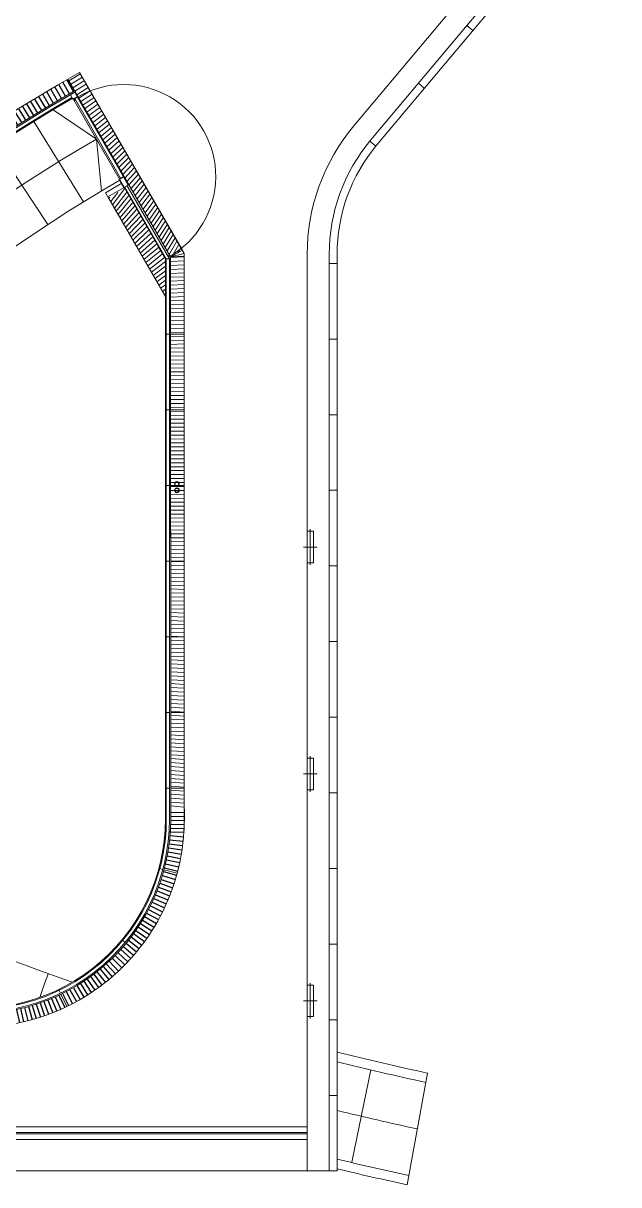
# Model space of a CAD drawing. Header units: millimetres. Extents: x 834140250 to 834644390, y 817877047 to 817987022.
# Drawn here: x 834248626 to 834258078, y 817907256 to 817925686 of the extents above; entities that cross this region are included whole.
import ezdxf

# ---------------------------------------------------------------- set-up
doc = ezdxf.new("R2010")
doc.units = ezdxf.units.MM
doc.header["$LTSCALE"] = 1000
doc.header["$MEASUREMENT"] = 0
for name, color, linetype in [('VPA040_Text', 3, 'Continuous'), ('VPA060_Hatch_Drainage', 8, 'Continuous'), ('VPA520_Drainage bldg', 8, 'Continuous')]:
    doc.layers.add(name, color=color, linetype=linetype)
doc.layers.add('VPAX', color=7, linetype='Continuous', lineweight=13)

# ---------------------------------------------------------------- blocks, each defined once
blk = doc.blocks.new('*U87')
at = {"layer": 'VPA520_Drainage bldg'}
blk.add_line((20.29518175125122, 105.6185036897659), (-20.29518222808838, -105.6185039281845), dxfattribs=at)
blk = doc.blocks.new('*U88')
at = {"layer": 'VPA060_Hatch_Drainage', "color": 0, "linetype": 'ByBlock', "lineweight": -2}
for p, rotation in [((834251057.1370635, 817912720.1621286), 94.79999999999902), ((834251063.48685, 817912786.7521464), 95.999999999999), ((834251029.7429178, 817912521.3940783), 91.19999999999904), ((834251040.2613963, 817912587.4539894), 92.39999999999904), ((834251049.3941134, 817912653.719695), 93.59999999999899), ((834250989.922079, 817912324.7383438), 87.5999999999991), ((834251004.5677378, 817912390.0074401), 88.79999999999909), ((834251017.8432918, 817912455.5689374), 89.99999999999908), ((834250937.8317018, 817912130.9710357), 83.99999999999918), ((834250956.5467412, 817912195.1917299), 85.19999999999911), ((834250973.9127394, 817912259.7902776), 86.3999999999991), ((834250873.6773632, 817911940.8568649), 80.39999999999917), ((834250896.3879235, 817912003.7757072), 81.5999999999992), ((834250917.7758301, 817912067.1563644), 82.79999999999916), ((834250797.7122508, 817911755.1461254), 76.79999999999926), ((834250824.3287039, 817911816.5148038), 77.99999999999919), ((834250849.6541108, 817911878.427436), 79.1999999999992), ((834250710.2361645, 817911574.5717324), 73.1999999999993), ((834250740.6534672, 817911634.1480528), 74.39999999999932), ((834250769.8164266, 817911694.348319), 75.59999999999931), ((834250611.5943323, 817911399.8463306), 69.59999999999933), ((834250645.6924416, 817911457.3951726), 70.79999999999936), ((834250678.5778605, 817911515.64549), 71.99999999999935), ((834250463.3819631, 817911177.1657276), 64.79999999999936), ((834250502.1760485, 817911231.6594814), 65.99999999999937), ((834250539.8203945, 817911286.9537259), 67.19999999999935), ((834250576.2984893, 817911343.0242071), 68.3999999999993), ((834250297.055963, 817910967.6681883), 59.9999999999994), ((834250340.2739118, 817911018.7246194), 61.19999999999942), ((834250382.413137, 817911070.6749414), 62.39999999999937), ((834250423.4551549, 817911123.4963673), 63.59999999999938), ((834250161.1216587, 817910820.0841715), 56.39999999999944), ((834250207.4601866, 817910868.326177), 57.59999999999942), ((834250252.7782474, 817910917.5280432), 58.79999999999944), ((834249914.8485702, 817910593.9974222), 50.39999999999942), ((834249965.9759135, 817910637.1314578), 51.59999999999943), ((834250016.1887127, 817910681.3267637), 52.79999999999946), ((834250065.4649427, 817910726.5639544), 53.99999999999945), ((834250113.7829893, 817910772.8231872), 55.19999999999943), ((834249646.292091, 817910394.8917474), 44.39999999999947), ((834249701.6480879, 817910432.4452275), 45.59999999999949), ((834249756.2054834, 817910471.1497601), 46.79999999999942), ((834249809.9403471, 817910510.9883682), 47.99999999999946), ((834249862.829109, 817910551.9435769), 49.19999999999945), ((834249358.394582, 817910224.9485902), 38.39999999999958), ((834249417.3727405, 817910256.5100712), 39.59999999999954), ((834249475.6769903, 817910289.2997756), 40.79999999999955), ((834249533.2817572, 817910323.3033209), 41.9999999999995), ((834249590.1617739, 817910358.5057917), 43.19999999999951), ((834248865.4697518, 817910018.2182239), 28.79999999999961), ((834248928.8854511, 817910039.5020056), 29.99999999999961), ((834248991.8415082, 817910062.1091976), 31.19999999999959), ((834249054.3103087, 817910086.0298836), 32.39999999999958), ((834249116.2644517, 817910111.2535713), 33.59999999999955), ((834249177.6767621, 817910137.7691966), 34.79999999999959), ((834249238.5203024, 817910165.5651292), 35.99999999999957), ((834249298.7683847, 817910194.6291764), 37.19999999999955), ((834247345.7570804, 817909907.8721424), 1.199999999999959), ((834247411.8169916, 817909897.3536639), 2.399999999999955), ((834247478.0826972, 817909888.2209468), 3.599999999999902), ((834247544.5251307, 817909880.4779967), 4.799999999999903), ((834247611.1151485, 817909874.1282102), 5.999999999999843), ((834247677.823542, 817909869.1743724), 7.199999999999878), ((834247744.6210505, 817909865.6186563), 8.399999999999865), ((834247811.4783745, 817909863.4626213), 9.599999999999905), ((834247878.3661882, 817909862.7072135), 10.79999999999985), ((834247945.2551523, 817909863.352764), 11.99999999999986), ((834248012.1159272, 817909865.3989897), 13.19999999999983), ((834248078.9191855, 817909868.844993), 14.39999999999988), ((834248145.6356251, 817909873.6892625), 15.59999999999985), ((834248212.235982, 817909879.9296732), 16.79999999999985), ((834248278.691043, 817909887.5634879), 17.99999999999982), ((834248344.9716587, 817909896.5873582), 19.19999999999978), ((834248411.0487564, 817909906.9973259), 20.39999999999977), ((834248476.8933523, 817909918.7888249), 21.59999999999973), ((834248542.4765649, 817909931.9566829), 22.79999999999972), ((834248607.7696271, 817909946.4951242), 23.99999999999965), ((834248672.7438995, 817909962.3977717), 25.19999999999968), ((834248737.3708819, 817909979.65765), 26.39999999999965), ((834248801.622227, 817909998.2671883), 27.59999999999967)]:
    blk.add_blockref('*U87', p, dxfattribs=dict(at, rotation=rotation))
blk.add_blockref('*U87', (834247279.9319396, 817909919.7717685), dxfattribs=at)
blk = doc.blocks.new('*U85')
at = {"layer": 'VPA520_Drainage bldg'}
blk.add_line((53.53853273391724, -93.2195018529892), (-53.53853332996368, 93.21950149536133), dxfattribs=at)
blk = doc.blocks.new('*U86')
at = {"layer": 'VPA060_Hatch_Drainage', "color": 0, "linetype": 'ByBlock', "lineweight": -2}
for p, rotation in [((834249180.6750816, 817924582.9600924), 0.4799999999964213), ((834249244.215693, 817924620.6797655), 0.3199999999972718), ((834249307.8613896, 817924658.2218528), 0.1599999999971458), ((834248927.5733871, 817924430.3114467), 1.119999999995625), ((834248990.6887105, 817924468.7385073), 0.9599999999963682), ((834249053.9110961, 817924506.9891671), 0.799999999996699), ((834249117.2400512, 817924545.0631278), 0.639999999996696), ((834248613.6199031, 817924235.5406673), 1.91999999999585), ((834248676.1925486, 817924274.8452097), 1.759999999995686), ((834248738.874709, 817924313.9748634), 1.599999999995253), ((834248801.6658955, 817924352.929323), 1.439999999995542), ((834248864.5656184, 817924391.708285), 1.279999999995954), ((834248302.4164467, 817924036.4053982), 2.719999999994973), ((834248364.4342158, 817924076.57976), 2.559999999995043), ((834248426.5639309, 817924116.5807791), 2.39999999999555), ((834248488.8051076, 817924156.4081434), 2.239999999995435), ((834248551.1572604, 817924196.0615426), 2.079999999995731), ((834248055.4744899, 817923873.9808103), 3.359999999995041), ((834248117.0396475, 817923914.8453965), 3.199999999995189), ((834248178.7186801, 817923955.5379012), 3.039999999995478), ((834248240.5111072, 817923996.0580071), 2.879999999995097), ((834247749.3736032, 817923667.0878577), 4.159999999992085), ((834247810.3622009, 817923708.8080444), 3.999999999991652), ((834247871.4670653, 817923750.3577564), 3.839999999991787), ((834247932.6877201, 817923791.7366695), 3.679999999993095), ((834247994.0236877, 817923832.9444613), 3.519999999994476), ((834247506.5913787, 817923498.5088903), 4.799999999990324), ((834247567.1101624, 817923540.9077092), 4.639999999990514), ((834247627.7471098, 817923583.1373628), 4.479999999990712), ((834247688.501748, 817923625.1975217), 4.319999999991976), ((834247265.7073061, 817923327.2285925), 5.439999999988603), ((834247325.7487248, 817923370.3007537), 5.279999999989253), ((834247385.9101894, 817923413.2050799), 5.119999999990057), ((834247446.1912308, 817923455.9412365), 4.959999999990179), ((834246967.317256, 817923109.3620633), 6.239999999983298), ((834247026.7514408, 817923153.2683351), 6.079999999983369), ((834247086.3080031, 817923197.0084643), 5.919999999984685), ((834247145.9864784, 817923240.58211), 5.759999999987124), ((834247205.7864016, 817923283.9889323), 5.59999999998846), ((834246730.8135474, 817922932.082418), 6.879999999979159), ((834246789.7535968, 817922976.6498231), 6.719999999979266), ((834246848.8178719, 817923021.0524629), 6.559999999980636), ((834246908.0059122, 817923065.2899914), 6.399999999981914), ((834246496.3047847, 817922752.1721153), 7.519999999979167), ((834246554.7433447, 817922797.3950931), 7.359999999978137), ((834246613.3079631, 817922842.4547036), 7.199999999978308), ((834246671.9981833, 817922887.3505951), 7.039999999979012), ((834246263.8202273, 817922569.653603), 8.159999999976867), ((834246321.7500067, 817922615.5265108), 7.999999999976944), ((834246379.8076613, 817922661.2374697), 7.839999999977685), ((834246437.9927386, 817922706.7861229), 7.679999999978407), ((834246033.3888824, 817922384.5496534), 8.799999999975107), ((834246090.8026532, 817922431.066768), 8.639999999974659), ((834246148.3461002, 817922477.4233719), 8.479999999974796), ((834246206.0187749, 817922523.6191036), 8.319999999976089), ((834245805.039501, 817922196.8833624), 9.439999999973951), ((834245861.9300996, 817922244.0388796), 9.279999999974043), ((834245918.9521594, 817922291.0353446), 9.119999999973652), ((834245976.1052356, 817922337.872391), 8.959999999973785), ((834245578.8005741, 817922006.6781449), 10.07999999997454), ((834245635.1609024, 817922054.4661812), 9.919999999974618), ((834245691.6544602, 817922102.0966436), 9.759999999974228), ((834245748.2808069, 817922149.5691607), 9.599999999973814), ((834245354.7003295, 817921813.9577328), 10.7199999999722), ((834245410.5233555, 817921862.3723257), 10.55999999997412), ((834245466.4813627, 817921910.6308427), 10.39999999997423), ((834245522.5739146, 817921958.7329074), 10.23999999997436), ((834245188.0454869, 817921667.7812806), 11.19999999996769), ((834245243.4609616, 817921716.6618309), 11.03999999996897), ((834245299.0127202, 817921765.3874416), 10.87999999997031), ((834244967.7550553, 817921470.7173252), 11.83999999996707), ((834245022.6210833, 817921520.21381), 11.67999999996725), ((834245077.6251173, 817921569.5568871), 11.51999999996742), ((834245132.7667285, 817921618.746172), 11.35999999996755)]:
    blk.add_blockref('*U85', p, dxfattribs=dict(at, rotation=rotation))
blk.add_blockref('*U85', (834249371.6116753, 817924695.5860617), dxfattribs=at)
for p, xscale, yscale, zscale, rotation in [((834244749.6795462, 817921271.205047), 0.9999999999989484, 0.9999999999989484, 0.9999999999989484, 12.47999999996481), ((834244803.9892818, 817921321.3112906), 0.999999999998953, 0.999999999998953, 0.999999999998953, 12.3199999999649), ((834244858.4387285, 817921371.2656777), 0.9999999999989571, 0.9999999999989571, 0.9999999999989571, 12.15999999996509), ((834244913.0274615, 817921421.0678186), 0.9999999999989964, 0.9999999999989964, 0.9999999999989964, 11.99999999996639), ((834244587.592836, 817921119.97909), 0.9999999999988659, 0.9999999999988659, 0.9999999999988659, 12.959999999962), ((834244641.4809015, 817921170.5385541), 0.9999999999989052, 0.9999999999989052, 0.9999999999989052, 12.7999999999633), ((834244695.5099454, 817921220.9473375), 0.9999999999989441, 0.9999999999989441, 0.9999999999989441, 12.63999999996464), ((834244373.4587455, 817920916.242328), 0.9999999999988658, 0.9999999999988658, 0.9999999999988658, 13.59999999996201), ((834244426.7787063, 817920967.4005611), 0.9999999999988529, 0.9999999999988529, 0.9999999999988529, 13.4399999999616), ((834244480.2413198, 817921018.4096974), 0.9999999999988576, 0.9999999999988576, 0.9999999999988576, 13.27999999996174), ((834244533.846169, 817921069.2693392), 0.9999999999988617, 0.9999999999988617, 0.9999999999988617, 13.11999999996187), ((834244161.613728, 817920710.1264254), 0.9999999999988483, 0.9999999999988483, 0.9999999999988483, 14.23999999996146), ((834244214.3589314, 817920761.8770442), 0.9999999999988529, 0.9999999999988529, 0.9999999999988529, 14.07999999996157), ((834244267.248444, 817920813.4801689), 0.9999999999988571, 0.9999999999988571, 0.9999999999988571, 13.91999999996172), ((834244320.2818532, 817920864.9353974), 0.9999999999988614, 0.9999999999988614, 0.9999999999988614, 13.75999999996187), ((834244004.2480803, 817920553.9936465), 0.9999999999988352, 0.9999999999988352, 0.9999999999988352, 14.719999999961), ((834244056.5578928, 817920606.1843213), 0.9999999999988395, 0.9999999999988395, 0.9999999999988395, 14.55999999996114), ((834244109.0132451, 817920658.2287161), 0.9999999999988441, 0.9999999999988441, 0.9999999999988441, 14.39999999996126), ((834243796.4723684, 817920343.7763057), 0.9999999999987832, 0.9999999999987832, 0.9999999999987832, 15.35999999995925), ((834243848.1959543, 817920396.5480186), 0.9999999999987874, 0.9999999999987874, 0.9999999999987874, 15.1999999999594), ((834243900.0667048, 817920449.1750865), 0.9999999999988265, 0.9999999999988265, 0.9999999999988265, 15.03999999996071), ((834243952.0842153, 817920501.6570989), 0.9999999999988308, 0.9999999999988308, 0.9999999999988308, 14.87999999996084), ((834243642.1886257, 817920184.5974174), 0.9999999999987524, 0.9999999999987524, 0.9999999999987524, 15.83999999995823), ((834243693.4683025, 817920237.8005918), 0.9999999999987569, 0.9999999999987569, 0.9999999999987569, 15.67999999995836), ((834243744.8963504, 817920290.8603592), 0.9999999999987612, 0.9999999999987612, 0.9999999999987612, 15.51999999995853), ((834243438.5616106, 817919970.3589625), 0.9999999999987349, 0.9999999999987349, 0.9999999999987349, 16.47999999995763), ((834243489.2438155, 817920024.1316055), 0.9999999999987567, 0.9999999999987567, 0.9999999999987567, 16.31999999995835), ((834243540.0759841, 817920077.7625077), 0.999999999998761, 0.999999999998761, 0.999999999998761, 16.1599999999585), ((834243591.0577201, 817920131.2512506), 0.9999999999987481, 0.9999999999987481, 0.9999999999987481, 15.99999999995808), ((834243287.4187249, 817919808.1947869), 0.9999999999986352, 0.9999999999986352, 0.9999999999986352, 16.95999999995428), ((834243337.6486719, 817919862.3901323), 0.9999999999986742, 0.9999999999986742, 0.9999999999986742, 16.79999999995561), ((834243388.0297648, 817919916.444998), 0.9999999999987133, 0.9999999999987133, 0.9999999999987133, 16.63999999995691), ((834243137.6396706, 817919644.7701051), 0.9999999999985698, 0.9999999999985698, 0.9999999999985698, 17.43999999995214), ((834243187.4138343, 817919699.3843491), 0.9999999999985746, 0.9999999999985746, 0.9999999999985746, 17.27999999995227), ((834243237.3403156, 817919753.8593847), 0.9999999999986133, 0.9999999999986133, 0.9999999999986133, 17.11999999995357), ((834242940.0739353, 817919424.9295788), 0.9999999999984833, 0.9999999999984833, 0.9999999999984833, 18.07999999994921), ((834242989.2349596, 817919480.0963868), 0.9999999999984875, 0.9999999999984875, 0.9999999999984875, 17.91999999994935), ((834243038.5498469, 817919535.1256964), 0.9999999999985095, 0.9999999999985095, 0.9999999999985095, 17.75999999995008), ((834243088.0182124, 817919590.0170786), 0.9999999999985484, 0.9999999999985484, 0.9999999999985484, 17.59999999995138), ((834242793.5178674, 817919258.6084715), 0.9999999999983661, 0.9999999999983661, 0.9999999999983661, 18.55999999994527), ((834242842.2150077, 817919314.1851892), 0.999999999998405, 0.999999999998405, 0.999999999998405, 18.3999999999466), ((834242891.0671573, 817919369.6257025), 0.9999999999984442, 0.9999999999984442, 0.9999999999984442, 18.2399999999479), ((834242648.3602947, 817919091.0654298), 0.9999999999983357, 0.9999999999983357, 0.9999999999983357, 19.03999999994426), ((834242696.5901331, 817919147.0481567), 0.9999999999983401, 0.9999999999983401, 0.9999999999983401, 18.87999999994441), ((834242744.9761164, 817919202.8959825), 0.9999999999983444, 0.9999999999983444, 0.9999999999983444, 18.71999999994459), ((834242457.0098951, 817918865.7942568), 0.9999999999983182, 0.9999999999983182, 0.9999999999983182, 19.6799999999437), ((834242504.6114045, 817918922.3122126), 0.9999999999983227, 0.9999999999983227, 0.9999999999983227, 19.51999999994385), ((834242552.3705561, 817918978.6970196), 0.9999999999983271, 0.9999999999983271, 0.9999999999983271, 19.35999999994398), ((834242600.2869774, 817919034.9482383), 0.9999999999983313, 0.9999999999983313, 0.9999999999983313, 19.19999999994415), ((834242315.1549251, 817918695.4459101), 0.9999999999983052, 0.9999999999983052, 0.9999999999983052, 20.15999999994323), ((834242362.281286, 817918752.3606633), 0.9999999999983095, 0.9999999999983095, 0.9999999999983095, 19.99999999994338), ((834242409.5663989, 817918809.1435932), 0.9999999999983139, 0.9999999999983139, 0.9999999999983139, 19.83999999994354), ((834242174.7320234, 817918523.9151537), 0.9999999999983264, 0.9999999999983264, 0.9999999999983264, 20.63999999994401), ((834242221.3799281, 817918581.2227099), 0.999999999998331, 0.999999999998331, 0.999999999998331, 20.4799999999441), ((834242268.1876837, 817918638.3997774), 0.9999999999983181, 0.9999999999983181, 0.9999999999983181, 20.31999999994369), ((834242035.7510451, 817918351.2140262), 0.9999999999982961, 0.9999999999982961, 0.9999999999982961, 21.11999999994296), ((834242081.9172199, 817918408.9103634), 0.999999999998318, 0.999999999998318, 0.999999999998318, 20.95999999994367), ((834242128.244333, 817918466.4775555), 0.9999999999983222, 0.9999999999983222, 0.9999999999983222, 20.79999999994383), ((834241852.7029108, 817918119.1462401), 0.9999999999981921, 0.9999999999981921, 0.9999999999981921, 21.75999999993947), ((834241898.2217447, 817918177.3546484), 0.9999999999981964, 0.9999999999981964, 0.9999999999981964, 21.59999999993962), ((834241943.9029493, 817918235.4357172), 0.9999999999982354, 0.9999999999982354, 0.9999999999982354, 21.43999999994095), ((834241989.7461687, 817918293.3889939), 0.9999999999982745, 0.9999999999982745, 0.9999999999982745, 21.27999999994223), ((834241717.1241776, 817917943.7615234), 0.9999999999981445, 0.9999999999981445, 0.9999999999981445, 22.23999999993785), ((834241762.1537743, 817918002.3492223), 0.9999999999981833, 0.9999999999981833, 0.9999999999981833, 22.07999999993916), ((834241807.3468027, 817918060.8109465), 0.9999999999981878, 0.9999999999981878, 0.9999999999981878, 21.91999999993929), ((834241583.0194845, 817917767.2471528), 0.9999999999980447, 0.9999999999980447, 0.9999999999980447, 22.71999999993453), ((834241627.5566835, 817917826.2100303), 0.9999999999980663, 0.9999999999980663, 0.9999999999980663, 22.55999999993526), ((834241672.2583641, 817917885.0483068), 0.9999999999981053, 0.9999999999981053, 0.9999999999981053, 22.39999999993659), ((834241450.3982434, 817917589.6155167), 0.9999999999979967, 0.9999999999979967, 0.9999999999979967, 23.19999999993295), ((834241494.4399191, 817917648.9494348), 0.9999999999980187, 0.9999999999980187, 0.9999999999980187, 23.03999999993368), ((834241538.6471144, 817917708.160134), 0.9999999999980401, 0.9999999999980401, 0.9999999999980401, 22.87999999993438)]:
    blk.add_blockref('*U85', p, dxfattribs=dict(at, xscale=xscale, yscale=yscale, zscale=zscale, rotation=rotation))
blk = doc.blocks.new('A$C5E6F6156')
at = {"layer": 'VPAX', "ltscale": 500}
h = blk.add_hatch(dxfattribs=at)
h.set_pattern_fill('ANSI31', color=253, scale=500, angle=115)
h.set_pattern_definition([(209.9999999935736, (-6396.064051866531, -17151.34075021744), (31.24999999392909, -54.12658774003246), [])])
h.paths.add_polyline_path([(14224.01146066189, -18234.22906947136), (14410.17617535591, -18126.67583143711), (16040.85054397583, -20949.2224612236), (15853.79128873348, -21055.22733199596)])
h = blk.add_hatch(dxfattribs=at)
h.set_pattern_fill('ANSI31', color=253, scale=500, angle=115.016383665044, style=0)
h.set_pattern_definition([(210.0163836966713, (-4046.573145389557, -11826.9378759861), (31.26547619020243, -54.11764960343238), [])])
h.paths.add_polyline_path([(15125.94268882275, -19965.19532620907), (15771.47364079952, -21082.65894281864), (15771.47364103794, -21682.25274682045), (14868.54660856724, -20119.36950528622)])
h = blk.add_hatch(dxfattribs=at)
h.set_pattern_fill('ANSI31', color=253, scale=500, angle=85)
h.set_pattern_definition([(179.9999999935737, (-6396.064051866531, -17151.34075021744), (-7.010068969748318e-09, -62.5), [])])
edge = h.paths.add_edge_path()
edge.add_line((15853.79128873348, -21055.22733199596), (16071.47364079952, -21044.52887403965))
edge.add_line((16071.47364079952, -21044.52887403965), (16071.47364008427, -29790.53404033184))
edge.add_arc((11607.47992324733, -29914.1741249214), 4465.705630074262, -3.4678915553163847, 1.586526512845012, ccw=False)
edge.add_line((16065.00819063187, -30184.30098390579), (15849.54948771, -30182.70057487488))
edge.add_arc((11355.87712537861, -29902.53140264911), 4502.397812837807, 356.4323701459252, 361.6482441945873)
edge.add_line((15856.41207158566, -29773.02749145031), (15853.79128873348, -21055.22733199596))
h = blk.add_hatch(dxfattribs=at)
h.set_pattern_fill('ANSI31', color=253, scale=112.5, style=0)
h.set_pattern_definition([(44.99999999999999, (-625672477.7946272, -613463438.9344891), (-9.943689110435823, 9.943689110435825), [])])
edge = h.paths.add_edge_path()
edge.add_arc((15953.97364068031, -24657.64940440655), 30, 0, 360)
h = blk.add_hatch(dxfattribs=at)
h.set_pattern_fill('ANSI31', color=253, scale=112.5, style=0)
h.set_pattern_definition([(44.99999999999999, (-625672477.7946272, -613463538.9344891), (-9.943689110435823, 9.943689110435825), [])])
edge = h.paths.add_edge_path()
edge.add_arc((15953.97364068031, -24757.64940440655), 30, 0, 360)
at = {"layer": 'VPAX', "color": 253, "ltscale": 500}
for p, q in [((22967.42858445644, -14703.03534495831), (19128.15365767479, -19278.50505924225)), ((13685.32706260681, -18903.43692207336), (14472.09949266911, -20180.54760539532)), ((14819.76538026333, -20034.9337079525), (15079.53009927273, -19884.85942149162)), ((15079.53009927273, -19884.85942149162), (15771.47364103794, -21082.54974210262)), ((15018.63172912598, -20379.15297758579), (14819.76538038254, -20034.9337079525)), ((15118.17730295658, -19951.75413048267), (14858.41257154942, -20101.82842385769)), ((15771.47364103794, -21682.25274682045), (14868.05517077446, -20118.51887202263)), ((15771.47364103794, -21082.54974269867), (15653.879535079, -20879.00521361828)), ((15853.79128873348, -21055.22733199596), (16071.47364079952, -21002.2282115221)), ((18496.47364032269, -21011.86069071293), (18496.47363126278, -35557.64940452576)), ((15854.1602845192, -22282.65894246101), (16071.47364068031, -22282.65894246101)), ((15854.52103376389, -23482.6589422226), (16071.47364079952, -23482.65894210339)), ((15854.88178300858, -24682.65894258022), (16071.4736405611, -24682.65894258022)), ((18071.47364064878, -25939.67851859881), (18071.47364048906, -25375.62029058291)), ((17964.47040880508, -25657.64940450195), (18178.47687245197, -25657.64940444136)), ((15855.24253225327, -25882.65894246101), (16071.47364044189, -25882.6589423418)), ((15855.60328149796, -27082.65894258022), (16071.47364044189, -27082.65894246101)), ((15855.96403062344, -28282.6589423418), (16071.47364032269, -28282.6589422226)), ((18071.47364076799, -29539.67851859881), (18071.47364060827, -28975.62029058291)), ((17964.47040892429, -29257.64940450195), (18178.47687257118, -29257.64940444136)), ((15856.32477986813, -29482.65894246101), (16071.47364032269, -29482.6589423418)), ((15683.12582278252, -30760.45823478699), (15731.41192865372, -30773.43714010715)), ((15750.33065950871, -30778.52233803272), (15958.35662603378, -30834.43799448013)), ((15095.13242197037, -31898.98481190205), (15133.66739356518, -31930.84475505352)), ((15148.45925116539, -31943.07436668873), (15314.7817595005, -32080.58648705482)), ((18071.47364064878, -33139.67851859881), (18071.47364048906, -32575.62029058291)), ((14114.56356596947, -32754.21804904938), (14208.54420316219, -32948.49148476124)), ((17964.47040880508, -32857.64940450195), (18178.47687245197, -32857.64940444136)), ((18732.68913054466, -35419.77263247967), (19032.90884411335, -33955.20143055916)), ((19931.04847379816, -34004.43615207999), (19609.54121999946, -35776.45926782974)), ((18171.4736405611, -35557.64940428734), (18371.4736405611, -35557.64940440655))]:
    blk.add_line(p, q, dxfattribs=at)
for points in [[(18371.47363126278, -35557.64940440655), (18021.4736405611, -35557.64940440655), (18021.47364091873, -21011.76758384705, -0.1763351219721011), (18764.40544295311, -18973.03454291821), (22603.55747532845, -14397.71123123169), (22871.67303025723, -14622.68689477444), (19032.39797854424, -19198.15675544739, 0.1764827190014196), (18371.47364211082, -21013.95325398445), (18371.4736405611, -35557.64940440655)], [(12032.39801979065, -32885.36652719975, 0.4891492366358117), (15771.4736405611, -29977.83024573326), (15771.47364079952, -21082.65894281864), (14300.41902518272, -18536.39935791492, 0.1051043985721122), (6468.856610059738, -25592.0536698103, 0.4792719776667974), (8086.600681185722, -31533.7549598217, 0.04057048547216079), (12032.39799511433, -32885.36662447453)], [(12032.39802002907, -32885.36652696133, 0.4891492366358117), (15771.47364079952, -29977.83024549484), (15771.47364103794, -21082.65894258022), (14300.41902542114, -18536.39935767651, 0.1051043985721122), (6468.856610298157, -25592.05366957188, 0.4792719776667974), (8086.600681424141, -31533.75495958328, 0.04057048547216079), (12032.39799535275, -32885.36662423611)]]:
    blk.add_lwpolyline(points, format="xyb", dxfattribs=at)
for points in [[(20653.39314699173, -17460.79539322853), (20557.63759148121, -17380.44694197178)], [(14224.01146066189, -18234.22906947136), (14410.17617535591, -18126.67583143711), (16040.85054397583, -20949.2224612236), (15853.79128873348, -21055.22733199596), (14224.01146030426, -18234.22906959057)], [(19882.04801571369, -18380.04872524738), (19786.29246020317, -18299.70027399063)], [(14335.29125905037, -18547.43407821655), (14330.96178388596, -18549.93520355225), (14335.96403563023, -18558.59415721893), (14338.46516144276, -18562.92363405228), (14342.79463660717, -18560.42250871658)], [(14378.58602762222, -18522.42281925678), (14382.91550278664, -18519.92169439793), (14387.91775465012, -18528.58064806461), (14390.41888070107, -18532.91012489796), (14386.08940529823, -18535.41124975681)], [(14755.92162036896, -20009.55491006374), (14675.60493421555, -19185.81391465664), (13992.68031263351, -18718.25219357014)], [(13080.85831260681, -19287.71817207336), (13493.76456260681, -19913.84317207336), (13903.38956260681, -20542.09317207336)], [(19110.70288443565, -19299.30205726624), (19014.94732892513, -19218.95360600948)], [(15104.34547173977, -19777.72097408772), (15092.71523725986, -19757.58890593052), (15094.01408040524, -19756.83856832981), (15104.89397704601, -19775.67179310322)], [(15108.84749805927, -19785.51403200626), (15120.47773396969, -19805.64609920979), (15121.77657687664, -19804.89576137066), (15110.89667904377, -19786.06253731251)], [(15786.47363650799, -21082.65894269943), (15129.56847858429, -19945.62045073509), (15167.05609452724, -19923.96267056465), (15836.47363638878, -21082.65894281864)], [(15817.87994515896, -21050.47590053082), (15826.53889739513, -21045.47365009785), (15821.53664553165, -21036.81469643116), (15819.03551971912, -21032.4852193594), (15810.37656748295, -21037.48747003078)], [(18496.47365367413, -21157.64940452576), (18371.47365367413, -21157.64940440655)], [(15786.47364032269, -22282.65894258022), (15836.47364032269, -22282.65894258022)], [(18496.47365248203, -22357.64940452576), (18371.47365248203, -22357.64940440655)], [(15786.47364032269, -23482.65894258022), (15836.47364032269, -23482.65894258022)], [(18496.47365128994, -23557.64940452576), (18371.47365128994, -23557.64940440655)], [(15786.47364032269, -24682.65894258022), (15836.47364032269, -24682.65894258022)], [(18496.47365009785, -24757.64940452576), (18371.47365009785, -24757.64940440655)], [(18021.4736406397, -25907.64940460504), (18121.4736406397, -25907.64940445751), (18121.47364049812, -25407.64940445751), (18021.47364049812, -25407.64940460504), (18021.4736406397, -25907.64940460504)], [(15786.47364032269, -25882.65894258022), (15836.47364032269, -25882.65894258022)], [(18496.47364890575, -25957.64940452576), (18371.47364890575, -25957.64940440655)], [(15786.47364032269, -27082.65894258022), (15836.47364032269, -27082.65894258022)], [(18496.47364771366, -27157.64940452576), (18371.47364771366, -27157.64940440655)], [(15786.47364032269, -28282.65894258022), (15836.47364032269, -28282.65894258022)], [(18496.47364652157, -28357.64940452576), (18371.47364652157, -28357.64940440655)], [(18021.47364075891, -29507.64940460504), (18121.47364075891, -29507.64940445751), (18121.47364061733, -29007.64940445751), (18021.47364061733, -29007.64940460504), (18021.47364075891, -29507.64940460504)], [(15786.47364032269, -29482.65894258022), (15836.47364032269, -29482.65894258022)], [(18496.47364532948, -29557.64940452576), (18371.47364532948, -29557.64940440655)], [(18496.47364413738, -30757.64940452576), (18371.47364413738, -30757.64940440655)], [(18496.47364294529, -31957.64940452576), (18371.47364294529, -31957.64940440655)], [(18021.4736406397, -33107.64940460504), (18121.4736406397, -33107.64940445751), (18121.47364049812, -32607.64940445751), (18021.47364049812, -32607.64940460504), (18021.4736406397, -33107.64940460504)], [(14084.43356359005, -32691.93437802792), (14106.20735991001, -32736.94439673424)], [(18496.4736417532, -33157.64940452576), (18371.4736417532, -33157.64940440655)], [(18496.47364115715, -34357.64940452576), (18371.47364115715, -34357.64940440655)], [(18371.47364187241, -34757.61312115192), (18371.47364187241, -35557.64940416813), (1371.474764943123, -35557.64940416813), (1371.474766969681, -34757.61307919025)], [(18021.4736405611, -35557.64940440655), (1721.473640561104, -35557.64777708054)], [(18496.47363126278, -35557.64940452576), (18371.47363126278, -35557.64940440655)]]:
    blk.add_lwpolyline(points, dxfattribs=at)
for points in [[(14207.18908989429, -18243.89062130451, 0.1057508932513776), (6226.100696444511, -25415.78805673122, 0.4792719776793941), (7966.711405754089, -31808.75779914856, 0.04057048547344649), (11958.49045777321, -33176.12015533447, 0.4891492366213346), (16071.47364020348, -29977.83024573326), (16071.47364079952, -21002.2282115221), (14410.17617535591, -18126.67583155632), (14224.01146066189, -18234.22906947136), (15853.79128873348, -21055.22733199596), (15856.47364044189, -29977.83024573326, -0.488795922140196), (12011.45754384995, -32967.74672186375, -0.04057026688731129), (8052.632053017616, -31611.67243123055, -0.4798824279725447), (6404.791505336761, -25535.61930894852, -0.1056711409387825), (14314.26615607738, -18430.32962465286)], [(14263.29339921474, -18482.77796685696, 0.1051561957352434), (6416.259495377541, -25553.86278700829, 0.4792719777032884), (8060.624671459198, -31593.33890855312, 0.04057048547393158), (12016.38471472263, -32948.36314666271, 0.4891492366246736), (15836.4736405611, -29977.83024573326), (15836.4736366272, -21082.65894258022), (15786.4736366272, -21082.65894258022), (15786.47364044189, -29977.83024573326, -0.4891492366063562), (12028.70264172554, -32899.90420866013, -0.04057048547277459), (8080.606217384338, -31547.50510191917, -0.4792719776902147), (6456.718814373016, -25583.24038922787, -0.1051562830957153), (14288.30465781689, -18526.07273495197)], [(15853.79128873348, -21055.22733199596), (16071.47364079952, -21044.52887403965), (16071.47364008427, -29790.53404033184, -0.02205763552356233), (16065.00819063187, -30184.30098390579), (15849.54948771, -30182.70057487488, 0.02276247396647024), (15856.41207158566, -29773.02749145031)]]:
    blk.add_lwpolyline(points, format="xyb", close=True, dxfattribs=at)
for points in [[(14332.5653090477, -18442.76043891907), (14372.58332276344, -18512.03206789494), (14303.31169366837, -18552.0500818491), (14263.29367995262, -18482.77845287323)], [(14372.58332276344, -18512.03206789494), (14375.08444869518, -18516.36154472828), (14327.46020376682, -18543.87392961979), (14342.46695899963, -18569.85079050064), (14338.1374822855, -18572.35191643238), (14320.62960112095, -18542.04557871819)], [(15061.11798465252, -19803.84824717045), (15104.41274893284, -19778.836982131), (14376.08489775658, -18518.09333598614), (14332.79013323784, -18543.10460138321)], [(15107.91432547569, -19784.89824938774), (15182.94810128212, -19914.78255367279), (15113.67647218704, -19954.80056762695), (15038.64269638062, -19824.9162633419)], [(1721.473089814186, -34947.64940428734), (18021.4736405611, -34947.64940428734), (18021.4736405611, -34857.64940428734), (1721.472639322281, -34857.64940428734), (1721.473640561104, -34947.64940428734)], [(1721.473189949989, -34967.64940428734), (18021.4736405611, -34967.64940428734), (18021.4736405611, -35057.64940428734), (1721.473640561104, -35057.64940428734), (1721.473640561104, -34967.64940428734)]]:
    blk.add_lwpolyline(points, close=True, dxfattribs=at)
for centre, radius in [((15111.79185736179, -19778.6161519289), 7.5), ((15953.97364068031, -24657.64940440655), 37.5), ((15953.97364068031, -24657.64940440655), 30), ((15953.97364068031, -24757.64940440655), 37.5), ((15953.97364068031, -24757.64940440655), 30)]:
    blk.add_circle(centre, radius, dxfattribs=at)
for centre, radius, start, end in [((15111.791857481, -19778.6161519289), 1459.514474097203, 299.0406022387348, 120.2700661315558), ((26981.73331260681, -40486.49942207336), 24600, 120.0164774374933, 144.0164626530926), ((21193.48843443394, -21012.945094347), 2697.01501211069, 139.9769222302743, 180.0230792107085), ((26981.73331236839, -40486.49942183495), 23850.00246283336, 120.0164774374933, 144.2414628900941), ((29617.42979621887, 10856.91723406315), 46045.17415474365, 243.0046101302873, 250.5604107237972), ((-2495065.719812632, 849512.219328165), 2659469.682013518, 340.6241239087739, 340.6326306999193), ((29617.42980957031, 10856.91726362705), 45895.17418717315, 255.9769593484469, 257.8158463879004), ((29617.42980957031, 10856.91726362705), 46045.17418717315, 256.0235667898839, 257.82204002454), ((29617.42980957031, 10856.91726362705), 46795.17418717315, 256.2520098508563, 257.8524110905785), ((29617.42980623245, 10856.91725337505), 47545.17417646052, 256.4730374351589, 257.8818258348605), ((29617.42980623245, 10856.91725337505), 47695.17417646052, 256.5163849626456, 257.8875974817719)]:
    blk.add_arc(centre, radius, start, end, dxfattribs=at)
for name in ['*U86', '*U88']:
    blk.add_blockref(name, (-834235110.884052, -817943032.6961845), dxfattribs=at)

msp = doc.modelspace()

# ---------------------------------------------------------------- block references
at = {"layer": 'VPA040_Text', "color": 3, "ltscale": 500}
msp.add_blockref('A$C5E6F6156', (834235110.884052, 817943032.6961845), dxfattribs=at)

doc.saveas('drawing.dxf')
